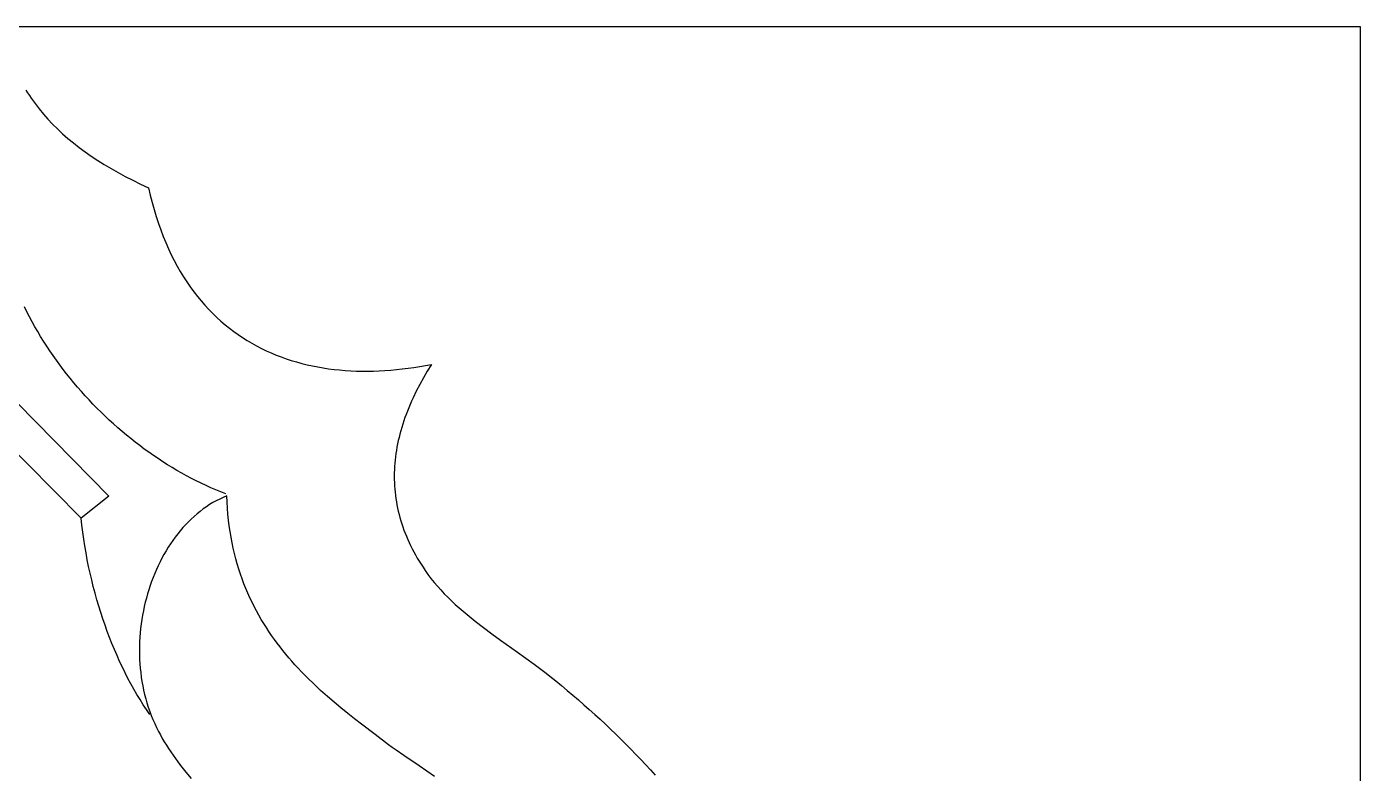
# Model space of a CAD drawing. Extents: x -5 to 96, y -47 to 131.
# Drawn here: x 46.31 to 95.81, y 103.71 to 131.41 of the extents above; entities that cross this region are included whole.
import ezdxf

# ---------------------------------------------------------------- set-up
doc = ezdxf.new("R2010")
doc.units = 0
doc.header["$MEASUREMENT"] = 0
doc.layers.add('LAYER_1', color=18, linetype='CONTINUOUS')

msp = doc.modelspace()

# ---------------------------------------------------------------- linework, layer by layer
at = {"layer": 'LAYER_1'}
for points in [[(-5.215, -47.101), (95.813, -47.101), (95.813, 131.412), (-5.215, 131.412)], [(45.283, 116.213), (45.257, 116.214), (42.236, 113.174), (41.204, 113.989), (45.283, 118.138), (49.362, 113.989), (48.329, 113.174), (45.309, 116.214)]]:
    msp.add_lwpolyline(points, close=True, dxfattribs=at)
for points in [[(46.277, 129.058), (46.343, 128.956), (46.41, 128.855), (46.48, 128.754), (46.551, 128.655), (46.624, 128.556), (46.699, 128.459), (46.776, 128.362), (46.935, 128.171), (47.101, 127.984), (47.275, 127.8), (47.457, 127.619), (47.646, 127.442), (47.843, 127.269), (48.048, 127.098), (48.261, 126.931), (48.481, 126.768), (48.709, 126.607), (48.946, 126.45), (49.19, 126.296), (49.442, 126.145), (49.703, 125.997), (49.972, 125.852), (50.249, 125.711), (50.535, 125.572), (50.828, 125.436), (50.894, 125.159), (50.963, 124.888), (51.038, 124.624), (51.116, 124.366), (51.199, 124.115), (51.287, 123.87), (51.378, 123.631), (51.474, 123.398), (51.574, 123.172), (51.678, 122.952), (51.786, 122.738), (51.898, 122.53), (52.014, 122.327), (52.133, 122.131), (52.256, 121.941), (52.383, 121.757), (52.513, 121.578), (52.647, 121.406), (52.784, 121.239), (52.925, 121.077), (53.068, 120.922), (53.215, 120.771), (53.365, 120.627), (53.518, 120.488), (53.675, 120.354), (53.834, 120.226), (53.995, 120.103), (54.16, 119.985), (54.327, 119.873), (54.497, 119.766), (54.67, 119.664), (54.845, 119.567), (55.022, 119.475), (55.202, 119.388), (55.384, 119.306), (55.568, 119.229), (55.755, 119.157), (55.943, 119.09), (56.133, 119.027), (56.326, 118.97), (56.52, 118.917), (56.716, 118.868), (56.914, 118.824), (57.113, 118.785), (57.314, 118.75), (57.516, 118.72), (57.72, 118.694), (57.926, 118.673), (58.132, 118.655), (58.34, 118.642), (58.549, 118.634), (58.759, 118.629), (58.97, 118.629), (59.182, 118.632), (59.394, 118.64), (59.608, 118.651), (59.822, 118.667), (60.037, 118.686), (60.253, 118.71), (60.469, 118.737), (60.685, 118.768), (60.902, 118.802), (61.119, 118.84), (61.337, 118.882), (61.182, 118.633), (61.036, 118.384), (60.9, 118.136), (60.772, 117.888), (60.653, 117.641), (60.597, 117.518), (60.543, 117.395), (60.491, 117.272), (60.442, 117.15), (60.395, 117.027), (60.351, 116.905), (60.309, 116.783), (60.269, 116.661), (60.231, 116.539), (60.196, 116.417), (60.163, 116.296), (60.133, 116.174), (60.105, 116.053), (60.079, 115.932), (60.056, 115.812), (60.035, 115.691), (60.016, 115.57), (60, 115.45), (59.986, 115.33), (59.975, 115.21), (59.966, 115.09), (59.96, 114.971), (59.956, 114.851), (59.955, 114.732), (59.956, 114.613), (59.959, 114.494), (59.965, 114.376), (59.974, 114.257), (59.985, 114.139), (59.998, 114.021), (60.014, 113.903), (60.033, 113.785), (60.054, 113.667), (60.078, 113.55), (60.104, 113.432), (60.133, 113.315), (60.164, 113.198), (60.198, 113.082), (60.234, 112.965), (60.274, 112.849), (60.315, 112.733), (60.36, 112.617), (60.407, 112.501), (60.456, 112.385), (60.508, 112.27), (60.563, 112.155), (60.621, 112.039), (60.681, 111.925), (60.744, 111.81), (60.809, 111.695), (60.877, 111.581), (60.948, 111.467), (61.022, 111.353), (61.098, 111.239), (61.206, 111.088), (61.318, 110.939), (61.435, 110.793), (61.556, 110.65), (61.682, 110.51), (61.811, 110.373), (61.944, 110.238), (62.081, 110.105), (62.221, 109.974), (62.364, 109.846), (62.509, 109.719), (62.657, 109.595), (62.807, 109.472), (62.959, 109.35), (63.267, 109.112), (63.581, 108.879), (63.896, 108.65), (64.528, 108.2), (64.84, 107.978), (65.146, 107.755), (65.445, 107.532), (65.591, 107.42), (65.734, 107.307), (65.949, 107.134), (66.162, 106.961), (66.373, 106.786), (66.581, 106.61), (66.788, 106.432), (66.993, 106.254), (67.195, 106.075), (67.396, 105.894), (67.594, 105.712), (67.791, 105.53), (67.985, 105.346), (68.177, 105.161), (68.367, 104.975), (68.555, 104.788), (68.74, 104.599), (68.924, 104.41), (69.105, 104.22), (69.284, 104.028), (69.461, 103.836), (69.635, 103.642)], [(53.703, 114.077), (53.518, 114.148), (53.334, 114.223), (53.151, 114.302), (52.968, 114.384), (52.786, 114.47), (52.605, 114.558), (52.424, 114.65), (52.245, 114.746), (52.066, 114.844), (51.888, 114.946), (51.712, 115.051), (51.536, 115.159), (51.361, 115.269), (51.188, 115.383), (51.016, 115.5), (50.846, 115.619), (50.676, 115.741), (50.508, 115.867), (50.342, 115.994), (50.177, 116.125), (50.014, 116.258), (49.852, 116.393), (49.692, 116.531), (49.534, 116.672), (49.378, 116.814), (49.224, 116.96), (49.071, 117.107), (48.921, 117.257), (48.772, 117.409), (48.626, 117.563), (48.482, 117.719), (48.34, 117.877), (48.2, 118.038), (48.063, 118.2), (47.927, 118.364), (47.795, 118.53), (47.665, 118.697), (47.537, 118.867), (47.412, 119.038), (47.29, 119.211), (47.17, 119.385), (47.054, 119.561), (46.94, 119.739), (46.828, 119.918), (46.72, 120.098), (46.615, 120.28), (46.513, 120.463), (46.414, 120.647), (46.318, 120.832), (46.225, 121.019)], [(61.448, 103.589), (61.163, 103.787), (60.877, 103.98), (60.305, 104.364), (60.02, 104.563), (59.878, 104.665), (59.737, 104.77), (59.242, 105.143), (58.737, 105.527), (58.484, 105.725), (58.229, 105.927), (57.976, 106.133), (57.723, 106.344), (57.472, 106.56), (57.223, 106.783), (56.978, 107.011), (56.736, 107.246), (56.617, 107.366), (56.499, 107.489), (56.383, 107.612), (56.267, 107.738), (56.153, 107.866), (56.041, 107.996), (55.93, 108.128), (55.821, 108.262), (55.714, 108.398), (55.609, 108.537), (55.505, 108.678), (55.404, 108.821), (55.305, 108.966), (55.208, 109.115), (55.113, 109.265), (55.02, 109.418), (54.931, 109.574), (54.843, 109.732), (54.758, 109.894), (54.676, 110.058), (54.597, 110.224), (54.521, 110.394), (54.448, 110.566), (54.377, 110.742), (54.31, 110.921), (54.246, 111.102), (54.186, 111.287), (54.128, 111.475), (54.075, 111.667), (54.025, 111.861), (53.978, 112.059), (53.935, 112.261), (53.896, 112.466), (53.861, 112.674), (53.83, 112.886), (53.803, 113.101), (53.78, 113.321), (53.761, 113.544), (53.747, 113.771), (53.737, 114.001), (53.606, 113.946), (53.476, 113.885), (53.349, 113.82), (53.224, 113.751), (53.102, 113.676), (52.982, 113.598), (52.864, 113.515), (52.749, 113.428), (52.636, 113.336), (52.526, 113.241), (52.418, 113.142), (52.313, 113.039), (52.21, 112.933), (52.11, 112.823), (52.012, 112.71), (51.918, 112.593), (51.826, 112.473), (51.737, 112.35), (51.65, 112.224), (51.567, 112.096), (51.486, 111.964), (51.408, 111.83), (51.333, 111.693), (51.261, 111.554), (51.193, 111.412), (51.127, 111.269), (51.064, 111.123), (51.004, 110.975), (50.948, 110.825), (50.894, 110.674), (50.844, 110.521), (50.797, 110.366), (50.753, 110.21), (50.713, 110.053), (50.676, 109.894), (50.642, 109.734), (50.612, 109.574), (50.585, 109.412), (50.562, 109.249), (50.542, 109.086), (50.526, 108.923), (50.513, 108.759), (50.504, 108.594), (50.498, 108.429), (50.497, 108.264), (50.499, 108.1), (50.504, 107.935), (50.514, 107.77), (50.527, 107.606), (50.544, 107.442), (50.565, 107.279), (50.59, 107.116), (50.619, 106.955), (50.652, 106.794), (50.688, 106.633), (50.729, 106.475), (50.774, 106.317), (50.823, 106.16), (50.877, 106.005), (50.934, 105.852), (50.996, 105.7), (51.062, 105.55), (51.132, 105.401), (51.206, 105.255), (51.274, 105.129), (51.346, 105.003), (51.42, 104.878), (51.498, 104.752), (51.578, 104.627), (51.661, 104.501), (51.747, 104.376), (51.836, 104.251), (51.927, 104.127), (52.021, 104.003), (52.117, 103.879), (52.215, 103.755), (52.418, 103.51)], [(61.448, 103.589), (61.163, 103.787), (60.877, 103.98), (60.305, 104.364), (60.02, 104.563), (59.878, 104.665), (59.737, 104.77), (59.242, 105.143), (58.737, 105.527), (58.484, 105.725), (58.229, 105.927), (57.976, 106.133), (57.723, 106.344), (57.472, 106.56), (57.223, 106.783), (56.978, 107.011), (56.736, 107.246), (56.617, 107.366), (56.499, 107.489), (56.383, 107.612), (56.267, 107.738), (56.153, 107.866), (56.041, 107.996), (55.93, 108.128), (55.821, 108.262), (55.714, 108.398), (55.609, 108.537), (55.505, 108.678), (55.404, 108.821), (55.305, 108.966), (55.208, 109.115), (55.113, 109.265), (55.02, 109.418), (54.931, 109.574), (54.843, 109.732), (54.758, 109.894), (54.676, 110.058), (54.597, 110.224), (54.521, 110.394), (54.448, 110.566), (54.377, 110.742), (54.31, 110.921), (54.246, 111.102), (54.186, 111.287), (54.128, 111.475), (54.075, 111.667), (54.025, 111.861), (53.978, 112.059), (53.935, 112.261), (53.896, 112.466), (53.861, 112.674), (53.83, 112.886), (53.803, 113.101), (53.78, 113.321), (53.761, 113.544), (53.747, 113.771), (53.737, 114.001), (53.606, 113.946), (53.476, 113.885), (53.349, 113.82), (53.224, 113.751), (53.102, 113.676), (52.982, 113.598), (52.864, 113.515), (52.749, 113.428), (52.636, 113.336), (52.526, 113.241), (52.418, 113.142), (52.313, 113.039), (52.21, 112.933), (52.11, 112.823), (52.012, 112.71), (51.918, 112.593), (51.826, 112.473), (51.737, 112.35), (51.65, 112.224), (51.567, 112.096), (51.486, 111.964), (51.408, 111.83), (51.333, 111.693), (51.261, 111.554), (51.193, 111.412), (51.127, 111.269), (51.064, 111.123), (51.004, 110.975), (50.948, 110.825), (50.894, 110.674), (50.844, 110.521), (50.797, 110.366), (50.753, 110.21), (50.713, 110.053), (50.676, 109.894), (50.642, 109.734), (50.612, 109.574), (50.585, 109.412), (50.562, 109.249), (50.542, 109.086), (50.526, 108.923), (50.513, 108.759), (50.504, 108.594), (50.498, 108.429), (50.497, 108.264), (50.499, 108.1), (50.504, 107.935), (50.514, 107.77), (50.527, 107.606), (50.544, 107.442), (50.565, 107.279), (50.59, 107.116), (50.619, 106.955), (50.652, 106.794), (50.688, 106.633), (50.729, 106.475), (50.774, 106.317), (50.823, 106.16), (50.877, 106.005), (50.934, 105.852), (50.996, 105.7), (51.062, 105.55), (51.132, 105.401), (51.206, 105.255), (51.274, 105.129), (51.346, 105.003), (51.42, 104.878), (51.498, 104.752), (51.578, 104.627), (51.661, 104.501), (51.747, 104.376), (51.836, 104.251), (51.927, 104.127), (52.021, 104.003), (52.117, 103.879), (52.215, 103.755), (52.418, 103.51)], [(50.881, 105.89), (50.758, 106.069), (50.638, 106.253), (50.519, 106.441), (50.404, 106.633), (50.29, 106.829), (50.179, 107.028), (50.071, 107.231), (49.965, 107.437), (49.862, 107.647), (49.762, 107.86), (49.664, 108.076), (49.57, 108.296), (49.478, 108.518), (49.389, 108.743), (49.302, 108.972), (49.219, 109.202), (49.139, 109.436), (49.062, 109.671), (48.988, 109.909), (48.917, 110.15), (48.849, 110.392), (48.785, 110.637), (48.724, 110.884), (48.666, 111.132), (48.611, 111.382), (48.56, 111.634), (48.513, 111.888), (48.469, 112.142), (48.429, 112.399), (48.392, 112.656), (48.359, 112.915), (48.329, 113.174)]]:
    msp.add_lwpolyline(points, dxfattribs=at)

doc.saveas('drawing.dxf')
